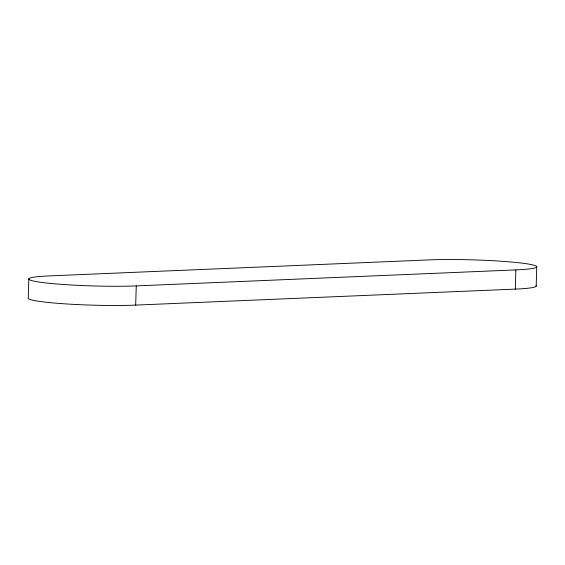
<?xml version="1.0" encoding="UTF-8"?>
<svg xmlns="http://www.w3.org/2000/svg" width="565" height="565" viewBox="0 0 565 565"><rect width="100%" height="100%" fill="white"/><g stroke="black" fill="none" stroke-linecap="round" stroke-linejoin="round"><path stroke-width="0.85" d="M28.822 278.771L28.25 297.974A64.255 5.043 1.7 0 0 65.13 303.864A64.255 5.043 1.7 0 0 135.685 305.1L515.301 289.111A64.255 5.043 1.7 0 0 536.016 285.565M135.685 305.1L136.257 285.897L515.873 269.901A64.255 5.043 1.7 0 0 520.047 262.902A64.255 5.043 1.7 0 0 429.315 259.9L49.699 275.889A64.255 5.043 1.7 0 0 45.525 282.888A64.255 5.043 1.7 0 0 136.257 285.897M515.301 289.111L515.873 269.901M536.178 286.229L536.75 267.026"/></g></svg>
